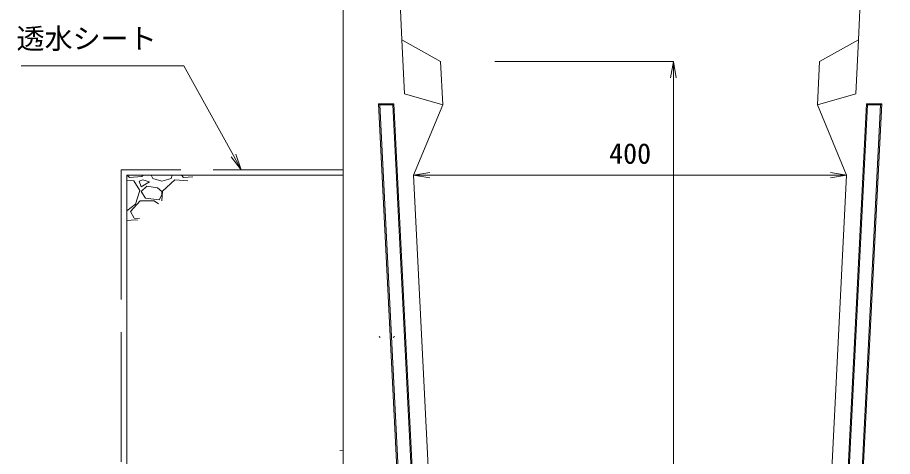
# Model space of a CAD drawing. Units: millimetres at full size, sheet at 1:20; details may follow other scales. Extents: x 0 to 23340, y -4498 to 8520.
# Drawn here: x 16017 to 16825, y 7336 to 7742 of the extents above; entities that cross this region are included whole.
import ezdxf
from ezdxf.enums import TextEntityAlignment as Align

# ---------------------------------------------------------------- set-up
doc = ezdxf.new("R2010")
doc.units = ezdxf.units.MM
doc.header["$LTSCALE"] = 20
doc.linetypes.add('DASHED', pattern=[7.5, 6, -1.5])
for name, color, linetype, lineweight in [('KIJUN', 5, 'Continuous', 5), ('SUNPO', 3, 'Continuous', 13), ('ﾊｯﾁﾝｸﾞ', 7, 'Continuous', 5)]:
    doc.layers.add(name, color=color, linetype=linetype, lineweight=lineweight)
doc.styles.add('ＭＳ ゴシック', font='')
doc.styles.get('ＭＳ ゴシック').set_extended_font_data('MS Gothic')

# ---------------------------------------------------------------- blocks, each defined once
blk = doc.blocks.new('open_arrow')
at = {"color": 0, "linetype": 'Continuous', "lineweight": -2}
blk.add_lwpolyline([(7.5, 1.25), (0, 0), (7.5, -1.25)], dxfattribs=at)

msp = doc.modelspace()

# ---------------------------------------------------------------- linework, layer by layer
at = {"layer": 'KIJUN'}
for p, q in [((16351.18, 7661.2), (16350.13, 7662.2)), ((16364.15, 7662.2), (16363.19, 7661.2)), ((16814.84, 7662.2), (16773.84, 6847.23)), ((16800.82, 7662.2), (16801.78, 7661.2)), ((16813.79, 7661.2), (16814.84, 7662.2)), ((16363.19, 7661.2), (16404.12, 6847.88))]:
    msp.add_line(p, q, dxfattribs=at)
at = {"layer": 'KIJUN', "color": 7, "lineweight": 13}
msp.add_line((16782.48, 7596.2), (16744.87, 6848.68), dxfattribs=at)
at = {"layer": 'KIJUN', "lineweight": 13}
for p, q in [((16350.69, 7447.2), (16351.73, 7446.2)), ((16363.74, 7446.2), (16364.7, 7447.2))]:
    msp.add_line(p, q, dxfattribs=at)
at = {"layer": 'KIJUN', "color": 7, "lineweight": 13}
msp.add_lwpolyline([(16420.1, 6848.68), (16382.48, 7596.2), (16409.48, 7661.2), (16407.48, 7701.2), (16371.48, 7721.2), (16367.48, 7811.2), (16320.48, 7811.2), (16317.48, 7808.2), (16317.48, 6716.2), (16337.48, 6696.2), (16827.48, 6696.2), (16847.48, 6716.2), (16847.48, 7808.2), (16844.48, 7811.2), (16797.48, 7811.2), (16793.48, 7721.2), (16757.48, 7701.2), (16755.48, 7661.2), (16782.48, 7596.2)], dxfattribs=at)
at = {"layer": 'KIJUN', "color": 7, "linetype": 'DASHED', "lineweight": 13}
for points in [[(16409.48, 7661.2), (16374.15, 7671.2), (16371.48, 7721.2)], [(16755.48, 7661.2), (16790.82, 7671.2), (16793.48, 7721.2)], [(16317.48, 7601.2), (16112.48, 7601.2), (16112.48, 6491.2), (17052.48, 6491.2), (17052.48, 7601.2), (16847.48, 7601.2)]]:
    msp.add_lwpolyline(points, dxfattribs=at)
at = {"layer": 'KIJUN'}
for points in [[(16391.13, 6847.23), (16350.13, 7662.2), (16364.15, 7662.2), (16405.11, 6847.93)], [(16759.86, 6847.93), (16800.82, 7662.2), (16814.84, 7662.2)], [(16392.13, 6847.28), (16351.18, 7661.2), (16363.19, 7661.2)], [(16760.85, 6847.88), (16801.78, 7661.2), (16813.79, 7661.2), (16772.84, 6847.28)]]:
    msp.add_lwpolyline(points, dxfattribs=at)
at = {"layer": 'KIJUN', "color": 7, "lineweight": 13}
msp.add_lwpolyline([(16847.48, 7596.2), (16847.48, 6716.2), (16827.48, 6696.2), (16337.48, 6696.2), (16317.48, 6716.2), (16317.48, 7596.2), (16117.48, 7596.2), (16117.48, 6496.2), (17047.48, 6496.2), (17047.48, 7596.2)], close=True, dxfattribs=at)
at = {"layer": 'SUNPO'}
for p, q in [((16457.48, 7701.2), (16622.42, 7701.2)), ((16622.42, 7701.2), (16622.42, 6801.2)), ((16382.48, 7596.2), (16782.48, 7596.2))]:
    msp.add_line(p, q, dxfattribs=at)
msp.add_lwpolyline([(16223.29, 7601.2), (16216.03, 7614.32), (16170.21, 7697.23), (16020.13, 7697.23)], dxfattribs=at)
at = {"layer": 'ﾊｯﾁﾝｸﾞ'}
for p, q in [((16124, 7591), (16117.48, 7591.54)), ((16120, 7594), (16117.99, 7596.2)), ((16131.5, 7595), (16120, 7594)), ((16129.5, 7582), (16124, 7591)), ((16132.5, 7592), (16129, 7590.5)), ((16129, 7590.5), (16131, 7585.5)), ((16131, 7585.5), (16138.5, 7590)), ((16132.58, 7596.2), (16131.5, 7595)), ((16138.5, 7590), (16132.5, 7592)), ((16140.13, 7596.2), (16141.5, 7593)), ((16141.5, 7593), (16150, 7590.5)), ((16150, 7590.5), (16158.5, 7593)), ((16162, 7592), (16150.5, 7581.5)), ((16158.5, 7593), (16159.64, 7596.2)), ((16173.87, 7591.01), (16162, 7592)), ((16170, 7594), (16167.99, 7596.2)), ((16178.64, 7594.75), (16170, 7594)), ((16125.5, 7569.5), (16129.5, 7582)), ((16136, 7586), (16131, 7581)), ((16131, 7581), (16135, 7575)), ((16146, 7584.5), (16136, 7586)), ((16150, 7581), (16146, 7584.5)), ((16150, 7578), (16150, 7581)), ((16150.5, 7581.5), (16150.06, 7572.36)), ((16135, 7575), (16147.5, 7573.5)), ((16147.5, 7573.5), (16150, 7578)), ((16117.48, 7563.31), (16125.5, 7569.5)), ((16121, 7562.5), (16130, 7572.5)), ((16130, 7572.5), (16143, 7572.5)), ((16143, 7572.5), (16146.85, 7569.84)), ((16124.5, 7556.5), (16121, 7562.5)), ((16125.5, 7555), (16117.48, 7554.16)), ((16129.34, 7556.11), (16124.5, 7556.5)), ((16127.34, 7554.54), (16125.5, 7555)), ((16317.48, 7341.54), (16314.36, 7341.8))]:
    msp.add_line(p, q, dxfattribs=at)

# ---------------------------------------------------------------- block references
at = {"layer": 'SUNPO', "xscale": 2, "yscale": 2}
for p, rotation in [((16622.42, 7701.2), 270), ((16223.29, 7601.2), 118.9), ((16782.48, 7596.2), 180)]:
    msp.add_blockref('open_arrow', p, dxfattribs=dict(at, rotation=rotation))
msp.add_blockref('open_arrow', (16382.48, 7596.2), dxfattribs=at)

# ---------------------------------------------------------------- texts
at = {"layer": 'SUNPO', "style": 'ＭＳ ゴシック'}
msp.add_text('透水シート', height=18.99, dxfattribs=at).set_placement((16145.21, 7707.23), align=Align.BOTTOM_RIGHT)
msp.add_text('400', height=18.99, dxfattribs=at).set_placement((16582.48, 7616.2), align=Align.MIDDLE_CENTER)

doc.saveas('drawing.dxf')
